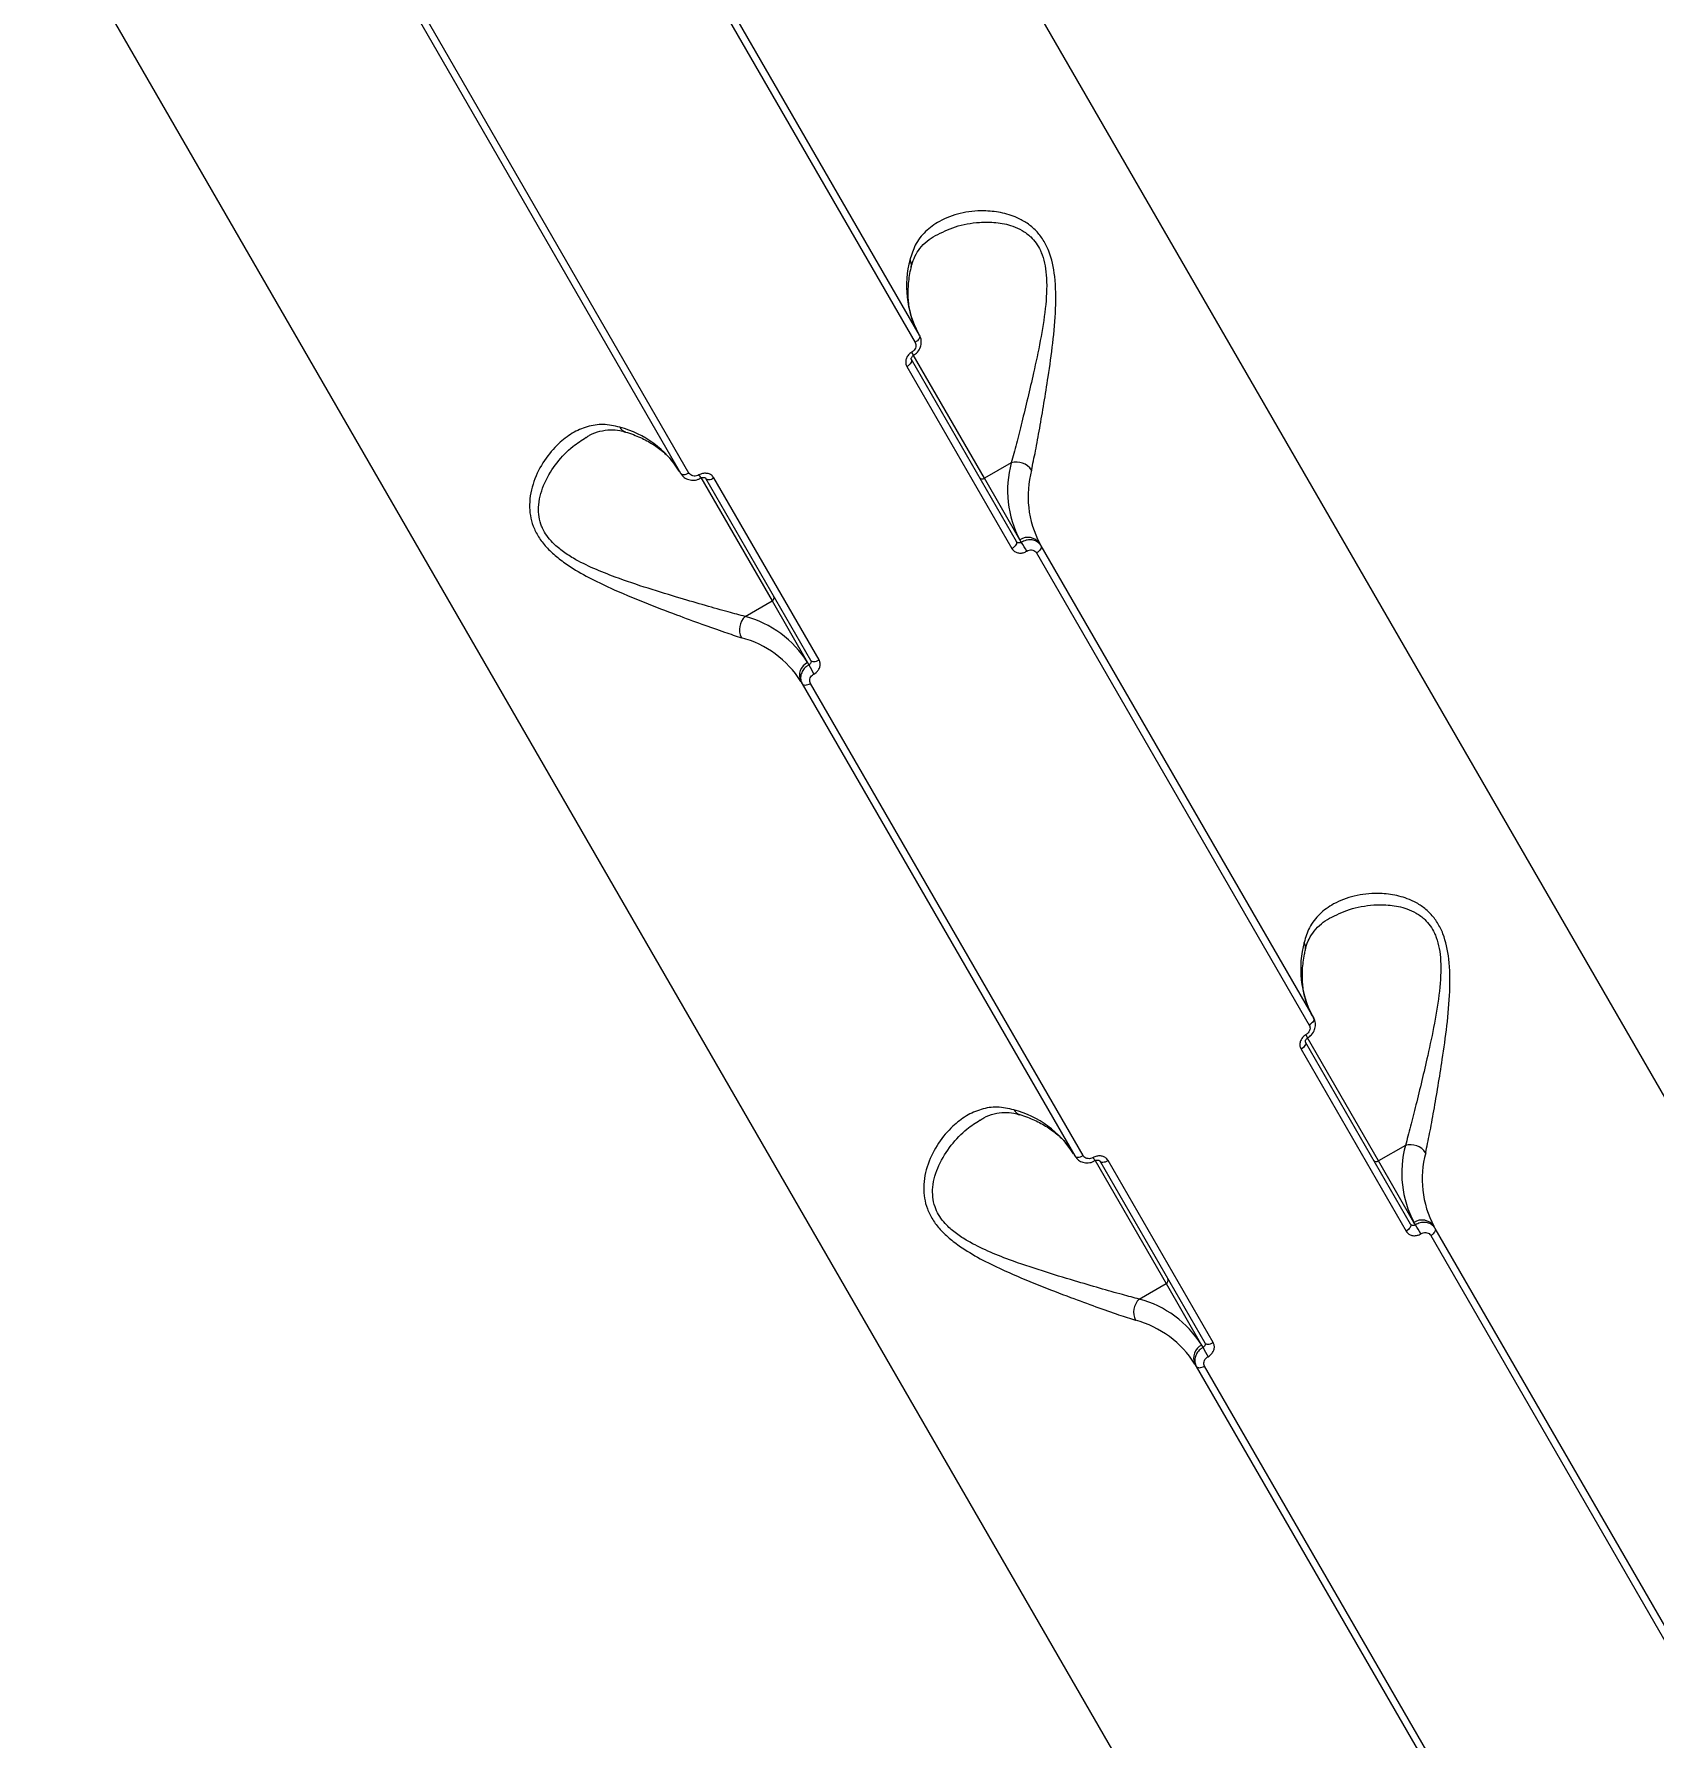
# Model space of a CAD drawing. Header units: millimetres. Extents: x -7447 to 8662, y -5576 to 6370.
# Drawn here: x 1149.8 to 1361.2, y -1868.3 to -1646 of the extents above; entities that cross this region are included whole.
import ezdxf

# ---------------------------------------------------------------- set-up
doc = ezdxf.new("R2010")
doc.units = ezdxf.units.MM
doc.layers.add('DiKom', color=7, linetype='Continuous')
doc.layers.add('DIKOM_ОБЪЕКТ', color=7, linetype='Continuous')
doc.styles.add('style1', font='arial.ttf', dxfattribs={"width": 0.8})
doc.dimstyles.new('1-50', dxfattribs={"dimtxt": 300, "dimasz": 200, "dimexe": 100, "dimexo": 0, "dimgap": 100, "dimtad": 1, "dimdec": 0, "dimtxsty": 'style1', "dimcen": 0, "dimclrd": 7, "dimclre": 7, "dimadec": 1, "dimazin": 2, "dimtfac": 1, "dimtdec": 0, "dimtmove": 1, "dimatfit": 3, "dimfxl": 0, "dimlwd": 25, "dimlwe": 18, "dimarcsym": 0})

# ---------------------------------------------------------------- blocks, each defined once
blk = doc.blocks.new('*D10')
at = {"color": 7, "linetype": 'Continuous', "lineweight": 18, "transparency": 16777216}
for p, q in [((-5489.75, 240.8), (-5489.75, 4573.49)), ((4778.18, -2126.78), (4778.18, 4573.49))]:
    blk.add_line(p, q, dxfattribs=at)
at = {"color": 7, "linetype": 'Continuous', "lineweight": 25, "transparency": 16777216}
blk.add_line((4578.18, 4473.49), (-5289.75, 4473.49), dxfattribs=at)
at = {"color": 7, "linetype": 'Continuous', "transparency": 16777216}
for points in [[(-5289.75, 4506.82), (-5289.75, 4440.16), (-5489.75, 4473.49)], [(4578.18, 4506.82), (4578.18, 4440.16), (4778.18, 4473.49)]]:
    blk.add_solid(points, dxfattribs=at)
at = {"layer": 'Defpoints', "color": 0, "linetype": 'Continuous', "transparency": 16777216}
for p in [(-5489.75, 4473.49), (-5489.75, 240.8), (4778.18, -2126.78)]:
    blk.add_point(p, dxfattribs=at)
at = {"color": 0, "linetype": 'Continuous', "lineweight": 15, "transparency": 16777216, "insert": (-777.31, 4726.76), "char_height": 300, "attachment_point": 5, "style": 'style1'}
blk.add_mtext('10300', dxfattribs=at)
blk = doc.blocks.new('*D11')
at = {"color": 7, "linetype": 'Continuous', "lineweight": 18, "transparency": 16777216}
for p, q in [((2045.4, 3512.26), (7772.09, 3512.26)), ((-1858.48, -4091.08), (7772.09, -4091.08))]:
    blk.add_line(p, q, dxfattribs=at)
at = {"color": 7, "linetype": 'Continuous', "lineweight": 25, "transparency": 16777216}
blk.add_line((7672.09, -3891.08), (7672.09, 3312.26), dxfattribs=at)
at = {"color": 7, "linetype": 'Continuous', "transparency": 16777216}
for points in [[(7638.76, 3312.26), (7705.42, 3312.26), (7672.09, 3512.26)], [(7638.76, -3891.08), (7705.42, -3891.08), (7672.09, -4091.08)]]:
    blk.add_solid(points, dxfattribs=at)
at = {"layer": 'Defpoints', "color": 0, "linetype": 'Continuous', "transparency": 16777216}
for p in [(2045.4, 3512.26), (7672.09, 3512.26), (-1858.48, -4091.08)]:
    blk.add_point(p, dxfattribs=at)
at = {"color": 0, "linetype": 'Continuous', "lineweight": 15, "transparency": 16777216, "insert": (7418.92, 3.22), "char_height": 300, "attachment_point": 5, "rotation": 90, "style": 'style1'}
blk.add_mtext('7600', dxfattribs=at)
blk = doc.blocks.new('*D12')
at = {"layer": 'Defpoints', "color": 0, "transparency": 16777216}
for p in [(-7446.93, 5919.72), (-7446.93, 736.93), (6905.53, -2412.68)]:
    blk.add_point(p, dxfattribs=at)
at = {"layer": 'DiKom', "color": 7, "lineweight": 18, "transparency": 16777216}
for p, q in [((-7446.93, 736.93), (-7446.93, 6019.72)), ((6905.53, -2412.68), (6905.53, 6019.72))]:
    blk.add_line(p, q, dxfattribs=at)
at = {"layer": 'DiKom', "color": 7, "lineweight": 25, "transparency": 16777216}
blk.add_line((6705.53, 5919.72), (-7246.93, 5919.72), dxfattribs=at)
at = {"layer": 'DiKom', "color": 7, "transparency": 16777216}
for points in [[(-7246.93, 5953.05), (-7246.93, 5886.39), (-7446.93, 5919.72)], [(6705.53, 5953.05), (6705.53, 5886.39), (6905.53, 5919.72)]]:
    blk.add_solid(points, dxfattribs=at)
at = {"layer": 'DiKom', "color": 0, "transparency": 16777216, "insert": (-918.31, 6173), "char_height": 300, "attachment_point": 5, "style": 'style1'}
blk.add_mtext('14300', dxfattribs=at)
blk = doc.blocks.new('*D13')
at = {"layer": 'Defpoints', "color": 0, "transparency": 16777216}
for p in [(2049.72, 5594.27), (-1141.86, -5576.35), (8561.69, -5576.35)]:
    blk.add_point(p, dxfattribs=at)
at = {"layer": 'DiKom', "color": 7, "lineweight": 18, "transparency": 16777216}
for p, q in [((2049.72, 5594.27), (8661.69, 5594.27)), ((-1141.86, -5576.35), (8661.69, -5576.35))]:
    blk.add_line(p, q, dxfattribs=at)
at = {"layer": 'DiKom', "color": 7, "lineweight": 25, "transparency": 16777216}
blk.add_line((8561.69, 5394.27), (8561.69, -5376.35), dxfattribs=at)
at = {"layer": 'DiKom', "color": 7, "transparency": 16777216}
for points in [[(8528.35, 5394.27), (8595.02, 5394.27), (8561.69, 5594.27)], [(8528.35, -5376.35), (8595.02, -5376.35), (8561.69, -5576.35)]]:
    blk.add_solid(points, dxfattribs=at)
at = {"layer": 'DiKom', "color": 0, "transparency": 16777216, "insert": (8308.52, 8.96), "char_height": 300, "attachment_point": 5, "rotation": 90, "style": 'style1'}
blk.add_mtext('11200', dxfattribs=at)

msp = doc.modelspace()

# ---------------------------------------------------------------- linework, layer by layer
at = {"layer": 'DIKOM_ОБЪЕКТ', "color": 7, "linetype": 'Continuous', "lineweight": 15}
for p, q in [((1393.51, -1838.28), (1243.5, -1578.46)), ((1229.21, -1624.63), (1264.78, -1686.24)), ((1265.36, -1685.31), (1229.78, -1623.7)), ((1152.57, -1630.96), (1302.57, -1890.78)), ((1198.61, -1641.7), (1234.18, -1703.31)), ((1235.27, -1703.28), (1199.69, -1641.67)), ((1263.71, -1689.39), (1277.42, -1713.14)), ((1278, -1712.22), (1264.29, -1688.46)), ((1273.82, -1703.97), (1264.52, -1687.88)), ((1277.33, -1701.95), (1273.82, -1703.97)), ((1236.81, -1703.87), (1246.11, -1719.97)), ((1237.44, -1703.96), (1251.15, -1727.72)), ((1252.25, -1727.68), (1238.53, -1703.92)), ((1278.45, -1712), (1273.82, -1703.97)), ((1278.63, -1712.31), (1278.45, -1712)), ((1280.64, -1713.71), (1316.21, -1775.32)), ((1281.21, -1712.78), (1281.04, -1712.49)), ((1316.79, -1774.39), (1281.21, -1712.78)), ((1242.6, -1722), (1246.11, -1719.97)), ((1246.11, -1719.97), (1250.74, -1728)), ((1250.74, -1728), (1250.92, -1728.31)), ((1249.87, -1730.49), (1250.04, -1730.78)), ((1250.04, -1730.78), (1285.61, -1792.39)), ((1286.7, -1792.36), (1251.12, -1730.75)), ((1315.14, -1778.47), (1328.85, -1802.22)), ((1329.43, -1801.3), (1315.72, -1777.54)), ((1325.25, -1793.05), (1315.97, -1776.98)), ((1328.76, -1791.03), (1325.25, -1793.05)), ((1288.26, -1792.99), (1297.54, -1809.05)), ((1288.87, -1793.04), (1302.58, -1816.8)), ((1303.68, -1816.76), (1289.96, -1793)), ((1329.88, -1801.08), (1325.25, -1793.05)), ((1330.06, -1801.39), (1329.88, -1801.08)), ((1332.07, -1802.79), (1367.64, -1864.4)), ((1332.64, -1801.86), (1332.47, -1801.57)), ((1368.22, -1863.47), (1332.64, -1801.86)), ((1294.03, -1811.08), (1297.54, -1809.05)), ((1297.54, -1809.05), (1302.17, -1817.08)), ((1302.17, -1817.08), (1302.35, -1817.39)), ((1301.3, -1819.57), (1301.47, -1819.86)), ((1301.47, -1819.86), (1337.04, -1881.47)), ((1338.13, -1881.44), (1302.55, -1819.83))]:
    msp.add_line(p, q, dxfattribs=at)
at = {"layer": 'DIKOM_ОБЪЕКТ', "color": 7, "linetype": 'Continuous', "lineweight": 15, "flags": 128}
for points in [[(1265.36, -1685.31), (1265.39, -1685.41), (1265.39, -1685.52), (1265.36, -1685.64), (1265.29, -1685.76), (1265.2, -1685.89), (1265.08, -1686.02), (1264.94, -1686.13), (1264.78, -1686.24)], [(1264.29, -1688.46), (1264.32, -1688.56), (1264.32, -1688.67), (1264.29, -1688.79), (1264.22, -1688.91), (1264.13, -1689.04), (1264.01, -1689.17), (1263.87, -1689.28), (1263.71, -1689.39)], [(1234.18, -1703.31), (1234.24, -1703.39), (1234.34, -1703.44), (1234.46, -1703.48), (1234.6, -1703.48), (1234.76, -1703.47), (1234.92, -1703.43), (1235.1, -1703.36), (1235.27, -1703.28)], [(1237.44, -1703.96), (1237.5, -1704.04), (1237.6, -1704.09), (1237.72, -1704.12), (1237.86, -1704.13), (1238.02, -1704.11), (1238.19, -1704.07), (1238.36, -1704.01), (1238.53, -1703.92)], [(1278, -1712.22), (1278.03, -1712.31), (1278.03, -1712.42), (1278, -1712.54), (1277.94, -1712.67), (1277.84, -1712.8), (1277.72, -1712.92), (1277.58, -1713.04), (1277.42, -1713.14)], [(1281.21, -1712.78), (1281.25, -1712.87), (1281.25, -1712.98), (1281.21, -1713.1), (1281.15, -1713.23), (1281.06, -1713.36), (1280.94, -1713.48), (1280.8, -1713.6), (1280.64, -1713.71)], [(1251.15, -1727.72), (1251.22, -1727.79), (1251.31, -1727.85), (1251.43, -1727.88), (1251.58, -1727.89), (1251.73, -1727.87), (1251.9, -1727.83), (1252.08, -1727.76), (1252.25, -1727.68)], [(1250.04, -1730.78), (1250.1, -1730.86), (1250.19, -1730.91), (1250.31, -1730.94), (1250.46, -1730.95), (1250.61, -1730.93), (1250.78, -1730.89), (1250.95, -1730.83), (1251.12, -1730.75)], [(1316.79, -1774.39), (1316.82, -1774.49), (1316.82, -1774.6), (1316.79, -1774.72), (1316.72, -1774.84), (1316.63, -1774.97), (1316.51, -1775.09), (1316.37, -1775.21), (1316.21, -1775.32)], [(1315.72, -1777.54), (1315.75, -1777.64), (1315.75, -1777.74), (1315.72, -1777.87), (1315.65, -1777.99), (1315.56, -1778.12), (1315.44, -1778.25), (1315.3, -1778.36), (1315.14, -1778.47)], [(1285.61, -1792.39), (1285.67, -1792.47), (1285.77, -1792.52), (1285.89, -1792.56), (1286.03, -1792.56), (1286.19, -1792.55), (1286.35, -1792.51), (1286.53, -1792.44), (1286.7, -1792.36)], [(1288.87, -1793.04), (1288.93, -1793.12), (1289.03, -1793.17), (1289.15, -1793.2), (1289.29, -1793.21), (1289.45, -1793.19), (1289.62, -1793.15), (1289.79, -1793.09), (1289.96, -1793)], [(1329.43, -1801.3), (1329.46, -1801.39), (1329.46, -1801.5), (1329.43, -1801.62), (1329.37, -1801.75), (1329.27, -1801.87), (1329.15, -1802), (1329.01, -1802.12), (1328.85, -1802.22)], [(1332.64, -1801.86), (1332.68, -1801.95), (1332.68, -1802.06), (1332.64, -1802.18), (1332.58, -1802.31), (1332.49, -1802.44), (1332.37, -1802.56), (1332.23, -1802.68), (1332.07, -1802.79)], [(1302.58, -1816.8), (1302.65, -1816.87), (1302.74, -1816.93), (1302.86, -1816.96), (1303.01, -1816.97), (1303.16, -1816.95), (1303.33, -1816.91), (1303.51, -1816.84), (1303.68, -1816.76)], [(1301.47, -1819.86), (1301.53, -1819.94), (1301.62, -1819.99), (1301.74, -1820.02), (1301.89, -1820.03), (1302.04, -1820.01), (1302.21, -1819.97), (1302.38, -1819.91), (1302.55, -1819.83)]]:
    msp.add_lwpolyline(points, dxfattribs=at)
at = {"layer": 'DIKOM_ОБЪЕКТ', "color": 7, "linetype": 'Continuous', "lineweight": 15}
for centre, radius, start, end in [((1276.78, -1678.87), 13.12, 164.8589, 207.928), ((1262.99, -1676.13), 1.31, 348.2886, 31.5482), ((1262.27, -1688.87), 2.49, 22.2389, 33.4262), ((1222.89, -1709.99), 13.12, 32.072, 75.1411), ((1227.41, -1696.68), 1.31, 208.4554, 251.6993), ((1290.63, -1705.55), 13.78, 164.8601, 207.9278), ((1277.99, -1704.23), 2.38, 33.6625, 106.2856), ((1292.64, -1706.34), 13.12, 164.8599, 207.9276), ((1238.84, -1702.4), 2.53, 206.6455, 217.6472), ((1273.56, -1703.59), 0.468, 214.7327, 304.0693), ((1279.5, -1713.55), 1.87, 34.7309, 124.0637), ((1259.45, -1724.92), 22.95, 29.8821, 33.3084), ((1245.9, -1719.55), 0.468, 295.9307, 25.2673), ((1244.24, -1723.72), 2.38, 133.7144, 206.3375), ((1239.07, -1735.32), 13.78, 32.0718, 75.1403), ((1238.75, -1737.45), 13.12, 32.0724, 75.1401), ((1251.56, -1729.69), 1.87, 115.9373, 205.2681), ((1271.43, -1718), 22.95, 206.6916, 210.1179), ((1328.21, -1767.95), 13.12, 164.8589, 207.928), ((1314.42, -1765.21), 1.31, 348.2931, 31.5438), ((1313.7, -1777.95), 2.49, 22.2407, 33.4244), ((1274.32, -1799.07), 13.12, 32.072, 75.1411), ((1278.84, -1785.76), 1.31, 208.4599, 251.6949), ((1342.06, -1794.63), 13.78, 164.8601, 207.9278), ((1329.42, -1793.31), 2.38, 33.6625, 106.2856), ((1344.07, -1795.42), 13.12, 164.86, 207.927), ((1290.27, -1791.48), 2.53, 206.6473, 217.6455), ((1324.99, -1792.67), 0.469, 214.7483, 304.0537), ((1330.93, -1802.63), 1.87, 34.7351, 124.0635), ((1310.88, -1814), 22.95, 29.8821, 33.3084), ((1297.33, -1808.63), 0.469, 295.9463, 25.2517), ((1295.67, -1812.8), 2.38, 133.7144, 206.3375), ((1290.5, -1824.4), 13.78, 32.0718, 75.1403), ((1290.18, -1826.53), 13.12, 32.073, 75.14), ((1302.99, -1818.77), 1.87, 115.9375, 205.2639), ((1322.86, -1807.08), 22.95, 206.6916, 210.1179)]:
    msp.add_arc(centre, radius, start, end, dxfattribs=at)
for points, knots in [([(1279.97, -1702.91), (1280.14, -1702.1), (1280.49, -1700.47), (1281.03, -1697.47), (1281.6, -1694.2), (1282.19, -1690.48), (1282.78, -1686.34), (1283.18, -1681.91), (1283.15, -1677.8), (1282.5, -1674.76), (1281.54, -1672.85), (1280.58, -1671.62), (1279.42, -1670.65), (1277.86, -1669.8), (1275.93, -1669.22), (1273.37, -1668.98), (1270.61, -1669.3), (1268.03, -1670.27), (1266.08, -1671.71), (1264.75, -1673.38), (1264.31, -1674.8), (1264.11, -1675.45)], [0, 0, 0, 0, 0.055476, 0.111024, 0.166498, 0.222005, 0.290023, 0.357963, 0.422676, 0.477406, 0.505247, 0.533093, 0.562709, 0.592373, 0.640428, 0.688579, 0.760326, 0.832061, 0.891, 0.949866, 1, 1, 1, 1]), ([(1267.43, -1672.3), (1268.27, -1671.88), (1270.02, -1671.02), (1272.78, -1670.52), (1275.34, -1670.53), (1277.23, -1670.9), (1278.76, -1671.59), (1280.07, -1672.54), (1280.92, -1673.72), (1281.47, -1675.07), (1281.78, -1676.26), (1282.03, -1678.58), (1281.83, -1681.9), (1281.14, -1686.06), (1280.3, -1689.98), (1279.47, -1693.54), (1278.71, -1696.65), (1277.98, -1699.56), (1277.55, -1701.14), (1277.33, -1701.95)], [0, 0, 0, 0, 0.083337, 0.172686, 0.229906, 0.288294, 0.322255, 0.357126, 0.407044, 0.420342, 0.451487, 0.483669, 0.560558, 0.642473, 0.72664, 0.794543, 0.863629, 0.930863, 1, 1, 1, 1]), ([(1264.3, -1676.42), (1264.31, -1676.32), (1264.4, -1675.78), (1264.76, -1674.96), (1265.4, -1673.93), (1266.28, -1673.01), (1267.06, -1672.53), (1267.43, -1672.3)], [0, 0, 0, 0, 0.050928, 0.266939, 0.504259, 0.764836, 1, 1, 1, 1]), ([(1265.19, -1685.02), (1265.06, -1684.78), (1264.66, -1684.05), (1264.19, -1682.71), (1263.88, -1680.94), (1263.86, -1679.04), (1264.04, -1677.5), (1264.24, -1676.61), (1264.28, -1676.41)], [0, 0, 0, 0, 0.102737, 0.318199, 0.530928, 0.73847, 0.941511, 1, 1, 1, 1]), ([(1264.57, -1687.92), (1264.75, -1687.79), (1265.15, -1687.52), (1265.52, -1686.87), (1265.62, -1686.17), (1265.55, -1685.63), (1265.38, -1685.39), (1265.33, -1685.33)], [0, 0, 0, 0, 0.215491, 0.473527, 0.70283, 0.923625, 1, 1, 1, 1]), ([(1264.35, -1687.5), (1264.26, -1687.56), (1264.03, -1687.72), (1263.74, -1688.07), (1263.56, -1688.52), (1263.53, -1688.99), (1263.65, -1689.26), (1263.71, -1689.39)], [0, 0, 0, 0, 0.14186, 0.356721, 0.571343, 0.785709, 1, 1, 1, 1]), ([(1264.78, -1686.24), (1264.82, -1686.33), (1264.9, -1686.51), (1264.88, -1686.82), (1264.76, -1687.12), (1264.57, -1687.35), (1264.41, -1687.46), (1264.35, -1687.5)], [0, 0, 0, 0, 0.21426, 0.428586, 0.643153, 0.858086, 1, 1, 1, 1]), ([(1264.3, -1688.48), (1264.29, -1688.47), (1264.28, -1688.45), (1264.26, -1688.39), (1264.29, -1688.24), (1264.37, -1688.11), (1264.47, -1688), (1264.55, -1687.95), (1264.58, -1687.93)], [0, 0, 0, 0, 0.148989, 0.475477, 0.635045, 0.771003, 0.912995, 1, 1, 1, 1]), ([(1226.25, -1697.3), (1225.52, -1697.14), (1224.05, -1696.82), (1221.96, -1697.16), (1220.01, -1698.02), (1218.11, -1699.48), (1216.33, -1701.56), (1214.94, -1704.27), (1214.3, -1707.23), (1214.67, -1709.78), (1215.6, -1711.63), (1216.62, -1712.97), (1217.94, -1714.2), (1219.79, -1715.56), (1222.18, -1716.95), (1225.53, -1718.55), (1229.42, -1720.18), (1233.44, -1721.71), (1236.97, -1723.01), (1239.86, -1724.04), (1241.4, -1724.54), (1242.11, -1724.77)], [0, 0, 0, 0, 0.055479, 0.111027, 0.166498, 0.222009, 0.290026, 0.357965, 0.422679, 0.477409, 0.505249, 0.533095, 0.562712, 0.592377, 0.640431, 0.688584, 0.760328, 0.832064, 0.891002, 0.949867, 1, 1, 1, 1]), ([(1242.6, -1722), (1241.89, -1721.81), (1240.33, -1721.41), (1237.45, -1720.59), (1233.94, -1719.56), (1229.97, -1718.36), (1226.14, -1717.07), (1222.84, -1715.78), (1220.51, -1714.64), (1218.71, -1713.48), (1217.23, -1712.22), (1216.35, -1710.98), (1215.84, -1709.72), (1215.62, -1708.68), (1215.63, -1706.8), (1216.38, -1704.42), (1217.99, -1701.86), (1219.89, -1699.88), (1221.26, -1699), (1221.85, -1698.62)], [0, 0, 0, 0, 0.061433, 0.134076, 0.206805, 0.295086, 0.383364, 0.441291, 0.499076, 0.533561, 0.567966, 0.617921, 0.63123, 0.662883, 0.694604, 0.771559, 0.854615, 0.937787, 1, 1, 1, 1]), ([(1221.86, -1698.63), (1222.01, -1698.53), (1222.59, -1698.15), (1223.65, -1697.79), (1224.95, -1697.6), (1226.06, -1697.66), (1226.75, -1697.88), (1227.01, -1697.95)], [0, 0, 0, 0, 0.093088, 0.364482, 0.629611, 0.863434, 1, 1, 1, 1]), ([(1227, -1697.93), (1227.34, -1698.04), (1228.34, -1698.37), (1229.82, -1699.05), (1231.35, -1700.01), (1232.64, -1701.14), (1233.49, -1702.16), (1233.89, -1702.82), (1234.01, -1703.02)], [0, 0, 0, 0, 0.103392, 0.301907, 0.501738, 0.704741, 0.912452, 1, 1, 1, 1]), ([(1234.19, -1703.3), (1234.3, -1703.46), (1234.52, -1703.8), (1235.09, -1704.13), (1235.77, -1704.25), (1236.39, -1704.18), (1236.71, -1703.99), (1236.82, -1703.92)], [0, 0, 0, 0, 0.188495, 0.409466, 0.636421, 0.87439, 1, 1, 1, 1]), ([(1236.57, -1703.54), (1236.47, -1703.59), (1236.26, -1703.68), (1235.93, -1703.69), (1235.62, -1703.62), (1235.39, -1703.46), (1235.3, -1703.33), (1235.27, -1703.28)], [0, 0, 0, 0, 0.215099, 0.430165, 0.645008, 0.859498, 1, 1, 1, 1]), ([(1238.53, -1703.92), (1238.48, -1703.85), (1238.34, -1703.65), (1238.01, -1703.42), (1237.54, -1703.3), (1237.04, -1703.33), (1236.73, -1703.47), (1236.57, -1703.54)], [0, 0, 0, 0, 0.140647, 0.355107, 0.569847, 0.784886, 1, 1, 1, 1]), ([(1236.83, -1703.95), (1236.84, -1703.95), (1236.9, -1703.91), (1237.01, -1703.87), (1237.17, -1703.85), (1237.3, -1703.87), (1237.39, -1703.91), (1237.43, -1703.94), (1237.43, -1703.96), (1237.44, -1703.96)], [0, 0, 0, 0, 0.025327, 0.180483, 0.333593, 0.497878, 0.681173, 0.913043, 1, 1, 1, 1]), ([(1281.21, -1712.78), (1281.14, -1712.68), (1280.96, -1712.41), (1280.51, -1712.12), (1279.91, -1711.97), (1279.24, -1712.02), (1278.84, -1712.22), (1278.63, -1712.31)], [0, 0, 0, 0, 0.140739, 0.355465, 0.570302, 0.785157, 1, 1, 1, 1]), ([(1277.42, -1713.14), (1277.48, -1713.22), (1277.61, -1713.42), (1277.95, -1713.64), (1278.4, -1713.75), (1278.9, -1713.71), (1279.2, -1713.56), (1279.35, -1713.48)], [0, 0, 0, 0, 0.140638, 0.355136, 0.569868, 0.784892, 1, 1, 1, 1]), ([(1278.63, -1712.31), (1278.58, -1712.34), (1278.49, -1712.39), (1278.32, -1712.41), (1278.17, -1712.38), (1278.06, -1712.31), (1278.02, -1712.24), (1278, -1712.22)], [0, 0, 0, 0, 0.215441, 0.430593, 0.645276, 0.85954, 1, 1, 1, 1]), ([(1279.35, -1713.48), (1279.45, -1713.43), (1279.66, -1713.33), (1279.99, -1713.3), (1280.29, -1713.38), (1280.51, -1713.52), (1280.6, -1713.65), (1280.64, -1713.71)], [0, 0, 0, 0, 0.215138, 0.430124, 0.644959, 0.859406, 1, 1, 1, 1]), ([(1250.92, -1728.31), (1250.8, -1728.39), (1250.48, -1728.59), (1250.1, -1729.05), (1249.85, -1729.63), (1249.8, -1730.25), (1249.96, -1730.6), (1250.04, -1730.78)], [0, 0, 0, 0, 0.141703, 0.35639, 0.570962, 0.785454, 1, 1, 1, 1]), ([(1251.15, -1727.72), (1251.17, -1727.76), (1251.21, -1727.85), (1251.2, -1728), (1251.13, -1728.14), (1251.03, -1728.25), (1250.95, -1728.29), (1250.92, -1728.31)], [0, 0, 0, 0, 0.21401, 0.428176, 0.642834, 0.85786, 1, 1, 1, 1]), ([(1251.12, -1730.75), (1251.09, -1730.66), (1251.01, -1730.48), (1251.03, -1730.17), (1251.16, -1729.88), (1251.35, -1729.66), (1251.51, -1729.56), (1251.57, -1729.52)], [0, 0, 0, 0, 0.214264, 0.428618, 0.643196, 0.858083, 1, 1, 1, 1]), ([(1251.57, -1729.52), (1251.67, -1729.46), (1251.91, -1729.31), (1252.2, -1728.97), (1252.39, -1728.54), (1252.42, -1728.08), (1252.3, -1727.81), (1252.25, -1727.68)], [0, 0, 0, 0, 0.141856, 0.356732, 0.571314, 0.785698, 1, 1, 1, 1]), ([(1331.4, -1791.99), (1331.57, -1791.18), (1331.92, -1789.55), (1332.46, -1786.54), (1333.03, -1783.28), (1333.62, -1779.56), (1334.21, -1775.42), (1334.61, -1770.99), (1334.58, -1766.87), (1333.93, -1763.84), (1332.97, -1761.93), (1332.01, -1760.7), (1330.85, -1759.73), (1329.29, -1758.87), (1327.36, -1758.3), (1324.8, -1758.06), (1322.03, -1758.38), (1319.46, -1759.35), (1317.51, -1760.78), (1316.18, -1762.46), (1315.74, -1763.87), (1315.54, -1764.53)], [0, 0, 0, 0, 0.055476, 0.111025, 0.166498, 0.222007, 0.290023, 0.357964, 0.422676, 0.477409, 0.505246, 0.533094, 0.562711, 0.592375, 0.64043, 0.688582, 0.760326, 0.832064, 0.891003, 0.949869, 1, 1, 1, 1]), ([(1318.86, -1761.38), (1319.7, -1760.96), (1321.45, -1760.1), (1324.21, -1759.6), (1326.77, -1759.61), (1328.66, -1759.98), (1330.19, -1760.67), (1331.5, -1761.62), (1332.35, -1762.8), (1332.9, -1764.15), (1333.21, -1765.34), (1333.46, -1767.66), (1333.26, -1770.98), (1332.57, -1775.14), (1331.73, -1779.06), (1330.9, -1782.62), (1330.14, -1785.73), (1329.41, -1788.63), (1328.98, -1790.22), (1328.76, -1791.03)], [0, 0, 0, 0, 0.083337, 0.172686, 0.229909, 0.288294, 0.322253, 0.357126, 0.407044, 0.420342, 0.451487, 0.483669, 0.560558, 0.642473, 0.72664, 0.794543, 0.863627, 0.930863, 1, 1, 1, 1]), ([(1315.73, -1765.5), (1315.74, -1765.4), (1315.83, -1764.86), (1316.19, -1764.04), (1316.83, -1763.01), (1317.71, -1762.09), (1318.49, -1761.61), (1318.86, -1761.38)], [0, 0, 0, 0, 0.050911, 0.266926, 0.504252, 0.764832, 1, 1, 1, 1]), ([(1316.62, -1774.1), (1316.49, -1773.86), (1316.09, -1773.13), (1315.62, -1771.79), (1315.31, -1770.02), (1315.29, -1768.12), (1315.48, -1766.58), (1315.67, -1765.69), (1315.71, -1765.49)], [0, 0, 0, 0, 0.102726, 0.31819, 0.530922, 0.738467, 0.941511, 1, 1, 1, 1]), ([(1316.21, -1775.32), (1316.25, -1775.41), (1316.33, -1775.59), (1316.31, -1775.9), (1316.19, -1776.2), (1316, -1776.43), (1315.84, -1776.54), (1315.78, -1776.58)], [0, 0, 0, 0, 0.214258, 0.428582, 0.643196, 0.858075, 1, 1, 1, 1]), ([(1316, -1776.99), (1316.18, -1776.87), (1316.58, -1776.59), (1316.95, -1775.95), (1317.05, -1775.25), (1316.98, -1774.71), (1316.81, -1774.47), (1316.76, -1774.41)], [0, 0, 0, 0, 0.21549, 0.473514, 0.702815, 0.923664, 1, 1, 1, 1]), ([(1315.78, -1776.58), (1315.69, -1776.64), (1315.46, -1776.8), (1315.17, -1777.15), (1314.99, -1777.6), (1314.96, -1778.07), (1315.08, -1778.34), (1315.14, -1778.47)], [0, 0, 0, 0, 0.141859, 0.356722, 0.571346, 0.785758, 1, 1, 1, 1]), ([(1315.73, -1777.56), (1315.72, -1777.55), (1315.71, -1777.53), (1315.69, -1777.47), (1315.72, -1777.32), (1315.8, -1777.19), (1315.9, -1777.08), (1315.98, -1777.03), (1316.01, -1777.01)], [0, 0, 0, 0, 0.148989, 0.475477, 0.635045, 0.771003, 0.912995, 1, 1, 1, 1]), ([(1277.68, -1786.38), (1276.95, -1786.22), (1275.48, -1785.9), (1273.39, -1786.24), (1271.44, -1787.1), (1269.54, -1788.56), (1267.76, -1790.64), (1266.37, -1793.35), (1265.73, -1796.31), (1266.1, -1798.86), (1267.03, -1800.71), (1268.05, -1802.05), (1269.37, -1803.28), (1271.22, -1804.64), (1273.61, -1806.03), (1276.96, -1807.63), (1280.85, -1809.25), (1284.87, -1810.79), (1288.4, -1812.09), (1291.29, -1813.12), (1292.83, -1813.62), (1293.54, -1813.85)], [0, 0, 0, 0, 0.055476, 0.111024, 0.166498, 0.222006, 0.290023, 0.357962, 0.422677, 0.477406, 0.505246, 0.533094, 0.56271, 0.592374, 0.64043, 0.688581, 0.760326, 0.832062, 0.891002, 0.949867, 1, 1, 1, 1]), ([(1273.29, -1787.71), (1273.44, -1787.61), (1274.02, -1787.23), (1275.08, -1786.87), (1276.38, -1786.68), (1277.49, -1786.74), (1278.18, -1786.95), (1278.44, -1787.03)], [0, 0, 0, 0, 0.093106, 0.364501, 0.629632, 0.863456, 1, 1, 1, 1]), ([(1278.43, -1787.01), (1278.77, -1787.12), (1279.77, -1787.45), (1281.25, -1788.13), (1282.78, -1789.09), (1284.07, -1790.22), (1284.92, -1791.24), (1285.32, -1791.9), (1285.44, -1792.1)], [0, 0, 0, 0, 0.103394, 0.301911, 0.501744, 0.704749, 0.912463, 1, 1, 1, 1]), ([(1294.03, -1811.08), (1293.32, -1810.89), (1291.76, -1810.49), (1288.88, -1809.67), (1285.37, -1808.64), (1281.4, -1807.44), (1277.57, -1806.15), (1274.27, -1804.86), (1271.94, -1803.72), (1270.14, -1802.56), (1268.66, -1801.3), (1267.78, -1800.06), (1267.27, -1798.8), (1267.05, -1797.76), (1267.06, -1795.88), (1267.81, -1793.49), (1269.42, -1790.94), (1271.32, -1788.95), (1272.69, -1788.08), (1273.28, -1787.7)], [0, 0, 0, 0, 0.061433, 0.134077, 0.206804, 0.295085, 0.383364, 0.441291, 0.499075, 0.533562, 0.567964, 0.617922, 0.631231, 0.662883, 0.694605, 0.771556, 0.854615, 0.937787, 1, 1, 1, 1]), ([(1285.62, -1792.38), (1285.73, -1792.54), (1285.95, -1792.88), (1286.52, -1793.21), (1287.2, -1793.33), (1287.82, -1793.26), (1288.14, -1793.07), (1288.25, -1793)], [0, 0, 0, 0, 0.188526, 0.409489, 0.636435, 0.874396, 1, 1, 1, 1]), ([(1288, -1792.62), (1287.9, -1792.66), (1287.69, -1792.76), (1287.36, -1792.77), (1287.05, -1792.69), (1286.82, -1792.54), (1286.73, -1792.41), (1286.7, -1792.36)], [0, 0, 0, 0, 0.215126, 0.430198, 0.644998, 0.859494, 1, 1, 1, 1]), ([(1289.96, -1793), (1289.91, -1792.93), (1289.77, -1792.73), (1289.44, -1792.5), (1288.97, -1792.38), (1288.47, -1792.41), (1288.16, -1792.55), (1288, -1792.62)], [0, 0, 0, 0, 0.140647, 0.355061, 0.569873, 0.784891, 1, 1, 1, 1]), ([(1288.26, -1793.03), (1288.27, -1793.03), (1288.33, -1792.99), (1288.45, -1792.95), (1288.6, -1792.93), (1288.73, -1792.95), (1288.82, -1792.99), (1288.86, -1793.02), (1288.86, -1793.04), (1288.87, -1793.04)], [0, 0, 0, 0, 0.025327, 0.180483, 0.333593, 0.497878, 0.681173, 0.913043, 1, 1, 1, 1]), ([(1328.85, -1802.22), (1328.91, -1802.3), (1329.04, -1802.5), (1329.38, -1802.72), (1329.83, -1802.83), (1330.33, -1802.79), (1330.63, -1802.64), (1330.78, -1802.56)], [0, 0, 0, 0, 0.140641, 0.355103, 0.569872, 0.784881, 1, 1, 1, 1]), ([(1330.06, -1801.39), (1330.01, -1801.42), (1329.92, -1801.47), (1329.75, -1801.49), (1329.6, -1801.46), (1329.49, -1801.39), (1329.45, -1801.32), (1329.43, -1801.3)], [0, 0, 0, 0, 0.215441, 0.430593, 0.645276, 0.85954, 1, 1, 1, 1]), ([(1332.64, -1801.86), (1332.57, -1801.76), (1332.39, -1801.49), (1331.94, -1801.2), (1331.34, -1801.05), (1330.67, -1801.1), (1330.27, -1801.29), (1330.06, -1801.39)], [0, 0, 0, 0, 0.140739, 0.355465, 0.570302, 0.785157, 1, 1, 1, 1]), ([(1330.78, -1802.56), (1330.88, -1802.51), (1331.09, -1802.41), (1331.42, -1802.38), (1331.72, -1802.45), (1331.94, -1802.6), (1332.03, -1802.73), (1332.07, -1802.79)], [0, 0, 0, 0, 0.215139, 0.430126, 0.644961, 0.859484, 1, 1, 1, 1]), ([(1302.35, -1817.39), (1302.23, -1817.47), (1301.91, -1817.67), (1301.53, -1818.13), (1301.28, -1818.71), (1301.23, -1819.33), (1301.39, -1819.68), (1301.47, -1819.86)], [0, 0, 0, 0, 0.141705, 0.356411, 0.570959, 0.78549, 1, 1, 1, 1]), ([(1302.58, -1816.8), (1302.6, -1816.84), (1302.64, -1816.93), (1302.63, -1817.08), (1302.56, -1817.22), (1302.46, -1817.33), (1302.38, -1817.37), (1302.35, -1817.39)], [0, 0, 0, 0, 0.21401, 0.428176, 0.642834, 0.85786, 1, 1, 1, 1]), ([(1302.55, -1819.83), (1302.52, -1819.74), (1302.44, -1819.56), (1302.46, -1819.25), (1302.59, -1818.96), (1302.78, -1818.74), (1302.94, -1818.64), (1303, -1818.6)], [0, 0, 0, 0, 0.214264, 0.428618, 0.643196, 0.858083, 1, 1, 1, 1]), ([(1303, -1818.6), (1303.1, -1818.54), (1303.34, -1818.39), (1303.63, -1818.05), (1303.82, -1817.62), (1303.85, -1817.16), (1303.73, -1816.89), (1303.68, -1816.76)], [0, 0, 0, 0, 0.141856, 0.356732, 0.571314, 0.785698, 1, 1, 1, 1])]:
    msp.add_open_spline(points, degree=3, knots=knots, dxfattribs=at)

# ---------------------------------------------------------------- dimensions: what is measured, and where the dimension line sits
at = {"color": 7, "linetype": 'Continuous', "lineweight": 15}
for base, p1, p2, angle, text, picture, middle in [((-5489.75, 4473.49), (4778.18, -2126.78), (-5489.75, 240.8), 180, '10300', '*D10', (-777.31, 4473.49)), ((7672.09, 3512.26), (-1858.48, -4091.08), (2045.4, 3512.26), 270, '7600', '*D11', (7672.09, 3.22))]:
    dim = msp.add_linear_dim(base=base, p1=p1, p2=p2, angle=angle, text=text, dimstyle='1-50', dxfattribs=at)
    dim.commit()
    dim.dimension.update_dxf_attribs({"geometry": picture, "text_midpoint": middle, "dimtype": 160})
at = {"layer": 'DiKom'}
for base, p1, p2, angle, text, picture, middle in [((-7446.93, 5919.72), (6905.53, -2412.68), (-7446.93, 736.93), 180, '14300', '*D12', (-918.31, 5919.72)), ((8561.69, -5576.35), (2049.72, 5594.27), (-1141.86, -5576.35), 270, '11200', '*D13', (8561.69, 8.96))]:
    dim = msp.add_linear_dim(base=base, p1=p1, p2=p2, angle=angle, text=text, dimstyle='1-50', dxfattribs=at)
    dim.commit()
    dim.dimension.update_dxf_attribs({"geometry": picture, "text_midpoint": middle, "dimtype": 160})

doc.saveas('drawing.dxf')
